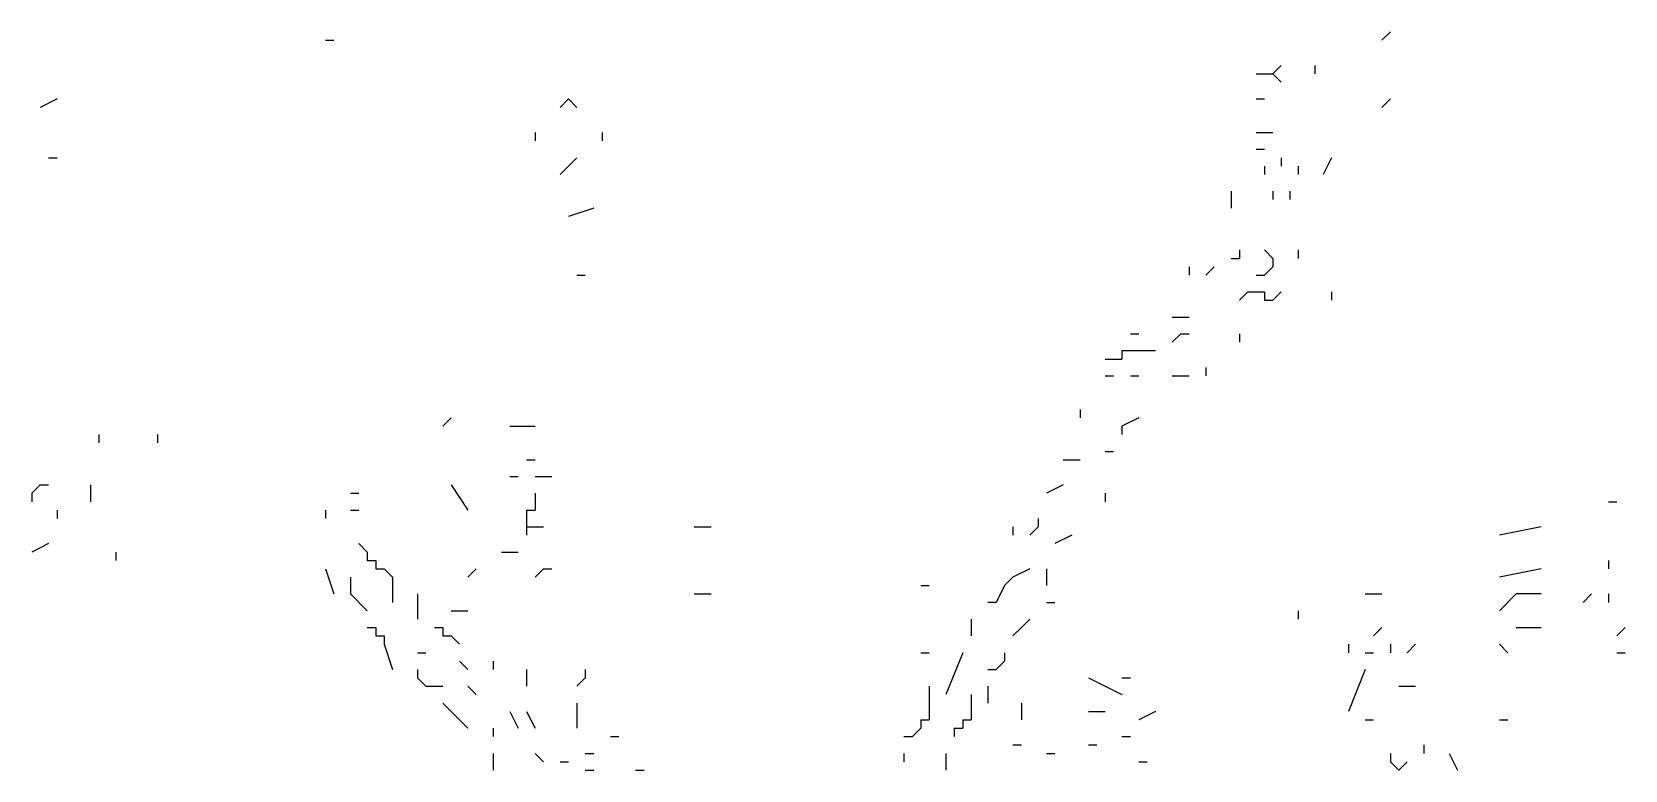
# Model space of a CAD drawing. Header units: inches. Extents: x 0 to 7.16, y 0 to 9.76.
# Drawn here: x 2.47 to 4.37, y 8.88 to 9.76 of the extents above; entities that cross this region are included whole.
import ezdxf

# ---------------------------------------------------------------- set-up
doc = ezdxf.new("R2010")
doc.units = ezdxf.units.IN
doc.header["$MEASUREMENT"] = 0

# ---------------------------------------------------------------- blocks, each defined once
blk = doc.blocks.new('drevoo')
at = {"linetype": 'Continuous'}
for points in [[(185.2402, -557.8501), (185.2302, -557.8601)], [(183.9702, -557.8601), (183.9802, -557.8601)], [(185.1102, -557.8901), (185.1002, -557.9001)], [(185.1502, -557.8901), (185.1502, -557.9001)], [(185.0802, -557.9001), (185.1002, -557.9001)], [(185.1002, -557.9001), (185.1102, -557.9101)], [(183.6502, -557.9301), (183.6302, -557.9401)], [(184.2502, -557.9401), (184.2602, -557.9301), (184.2702, -557.9401)], [(185.0802, -557.9301), (185.0902, -557.9301)], [(185.2402, -557.9301), (185.2302, -557.9401)], [(184.2202, -557.9701), (184.2202, -557.9801)], [(184.3002, -557.9701), (184.3002, -557.9801)], [(185.0802, -557.9701), (185.1002, -557.9701)], [(185.0802, -557.9901), (185.0902, -557.9901)], [(183.6402, -558.0001), (183.6502, -558.0001)], [(184.2702, -558.0001), (184.2502, -558.0201)], [(185.0902, -558.0101), (185.0902, -558.0201)], [(185.1102, -558.0001), (185.1102, -558.0101)], [(185.1302, -558.0101), (185.1302, -558.0201)], [(185.1702, -558.0001), (185.1602, -558.0201)], [(185.0502, -558.0401), (185.0502, -558.0601)], [(185.1002, -558.0401), (185.1002, -558.0501)], [(185.1202, -558.0401), (185.1202, -558.0501)], [(184.2902, -558.0601), (184.2602, -558.0701)], [(185.0502, -558.1201), (185.0602, -558.1201)], [(185.0602, -558.1101), (185.0602, -558.1201)], [(185.0902, -558.1101), (185.1002, -558.1201)], [(185.1002, -558.1201), (185.1002, -558.1301)], [(185.1302, -558.1101), (185.1302, -558.1201)], [(184.2702, -558.1401), (184.2802, -558.1401)], [(185.0002, -558.1301), (185.0002, -558.1401)], [(185.0302, -558.1301), (185.0202, -558.1401)], [(185.0802, -558.1401), (185.0902, -558.1401)], [(185.1002, -558.1301), (185.0902, -558.1401)], [(185.0702, -558.1601), (185.0602, -558.1701)], [(185.0702, -558.1601), (185.0802, -558.1601)], [(185.0802, -558.1601), (185.0902, -558.1601)], [(185.0902, -558.1601), (185.0902, -558.1701)], [(185.1102, -558.1601), (185.1002, -558.1701)], [(185.1702, -558.1601), (185.1702, -558.1701)], [(185.0902, -558.1701), (185.1002, -558.1701)], [(184.9802, -558.1901), (185.0002, -558.1901)], [(184.9302, -558.2101), (184.9402, -558.2101)], [(184.9902, -558.2101), (184.9802, -558.2201)], [(184.9902, -558.2101), (185.0002, -558.2101)], [(185.0602, -558.2101), (185.0602, -558.2201)], [(184.9202, -558.2301), (184.9202, -558.2401)], [(184.9202, -558.2301), (184.9302, -558.2301)], [(184.9302, -558.2301), (184.9602, -558.2301)], [(184.9002, -558.2401), (184.9102, -558.2401)], [(184.9102, -558.2401), (184.9202, -558.2401)], [(185.0202, -558.2501), (185.0202, -558.2601)], [(184.9002, -558.2601), (184.9102, -558.2601)], [(184.9302, -558.2601), (184.9402, -558.2601)], [(184.9802, -558.2601), (185.0002, -558.2601)], [(184.1202, -558.3101), (184.1102, -558.3201)], [(184.8702, -558.3001), (184.8702, -558.3101)], [(184.9402, -558.3101), (184.9202, -558.3201), (184.9202, -558.3301)], [(183.7002, -558.3301), (183.7002, -558.3401)], [(183.7702, -558.3301), (183.7702, -558.3401)], [(184.1902, -558.3201), (184.2202, -558.3201)], [(184.9002, -558.3501), (184.9102, -558.3501)], [(184.2102, -558.3601), (184.2202, -558.3601)], [(184.8502, -558.3601), (184.8702, -558.3601)], [(183.6302, -558.3901), (183.6202, -558.4001)], [(183.6302, -558.3901), (183.6402, -558.3901)], [(183.6902, -558.3901), (183.6902, -558.4101)], [(184.1202, -558.3901), (184.1402, -558.4201)], [(184.1902, -558.3801), (184.2002, -558.3801)], [(184.2202, -558.3801), (184.2402, -558.3801)], [(184.8502, -558.3901), (184.8302, -558.4001)], [(183.6202, -558.4001), (183.6202, -558.4101)], [(184.0002, -558.4001), (184.0102, -558.4001)], [(184.2202, -558.4001), (184.2202, -558.4101)], [(184.9002, -558.4001), (184.9002, -558.4101)], [(183.6502, -558.4201), (183.6502, -558.4301)], [(183.9702, -558.4201), (183.9702, -558.4301)], [(184.0002, -558.4201), (184.0102, -558.4201)], [(184.2102, -558.4201), (184.2102, -558.4301)], [(184.2102, -558.4201), (184.2202, -558.4201)], [(184.2202, -558.4101), (184.2202, -558.4201)], [(185.5002, -558.4101), (185.5102, -558.4101)], [(184.2102, -558.4301), (184.2102, -558.4401)], [(184.2102, -558.4401), (184.2102, -558.4501)], [(184.2102, -558.4401), (184.2202, -558.4401)], [(184.2202, -558.4401), (184.2302, -558.4401)], [(184.4102, -558.4401), (184.4302, -558.4401)], [(184.7902, -558.4401), (184.7902, -558.4501)], [(184.8202, -558.4401), (184.8102, -558.4501)], [(184.8202, -558.4301), (184.8202, -558.4401)], [(185.4202, -558.4401), (185.3702, -558.4501)], [(183.6402, -558.4601), (183.6202, -558.4701)], [(184.0102, -558.4601), (184.0202, -558.4701)], [(184.8602, -558.4501), (184.8402, -558.4601)], [(183.7202, -558.4701), (183.7202, -558.4801)], [(184.0202, -558.4701), (184.0202, -558.4801)], [(184.0202, -558.4801), (184.0302, -558.4801)], [(184.0302, -558.4801), (184.0302, -558.4901)], [(184.1802, -558.4701), (184.2002, -558.4701)], [(185.5002, -558.4801), (185.5002, -558.4901)], [(183.9702, -558.4901), (183.9802, -558.5201)], [(184.0002, -558.5001), (184.0002, -558.5201), (184.0202, -558.5401)], [(184.0302, -558.4901), (184.0402, -558.4901)], [(184.0402, -558.4901), (184.0502, -558.5001)], [(184.0502, -558.5001), (184.0502, -558.5301)], [(184.1502, -558.4901), (184.1402, -558.5001)], [(184.2302, -558.4901), (184.2202, -558.5001)], [(184.2302, -558.4901), (184.2402, -558.4901)], [(184.7902, -558.5001), (184.7802, -558.5101)], [(184.8102, -558.4901), (184.7902, -558.5001)], [(184.8302, -558.4901), (184.8302, -558.5101)], [(185.4202, -558.4901), (185.3702, -558.5001)], [(184.0802, -558.5201), (184.0802, -558.5501)], [(184.4102, -558.5201), (184.4302, -558.5201)], [(184.6802, -558.5101), (184.6902, -558.5101)], [(184.7802, -558.5101), (184.7702, -558.5301), (184.7602, -558.5301)], [(185.2102, -558.5201), (185.2302, -558.5201)], [(185.4202, -558.5201), (185.3902, -558.5201), (185.3702, -558.5401)], [(185.4802, -558.5201), (185.4702, -558.5301)], [(185.5002, -558.5201), (185.5002, -558.5301)], [(184.1202, -558.5401), (184.1402, -558.5401)], [(184.8302, -558.5301), (184.8402, -558.5301)], [(185.1302, -558.5401), (185.1302, -558.5501)], [(184.0202, -558.5601), (184.0302, -558.5601)], [(184.0302, -558.5601), (184.0302, -558.5701)], [(184.1002, -558.5601), (184.1102, -558.5601)], [(184.1102, -558.5601), (184.1102, -558.5701)], [(184.7402, -558.5501), (184.7402, -558.5701)], [(184.8002, -558.5601), (184.7902, -558.5701)], [(184.8102, -558.5501), (184.8002, -558.5601)], [(185.2302, -558.5601), (185.2202, -558.5701)], [(185.3902, -558.5601), (185.4202, -558.5601)], [(185.5202, -558.5601), (185.5102, -558.5701)], [(184.0302, -558.5701), (184.0402, -558.5701)], [(184.0402, -558.5701), (184.0402, -558.5801)], [(184.0402, -558.5801), (184.0502, -558.6101)], [(184.1102, -558.5701), (184.1202, -558.5701)], [(184.1202, -558.5701), (184.1302, -558.5801)], [(185.1902, -558.5801), (185.1902, -558.5901)], [(185.2402, -558.5801), (185.2402, -558.5901)], [(185.2702, -558.5801), (185.2602, -558.5901)], [(185.3702, -558.5801), (185.3802, -558.5901)], [(184.0802, -558.5901), (184.0902, -558.5901)], [(184.6802, -558.5901), (184.6902, -558.5901)], [(184.7302, -558.5901), (184.7102, -558.6401)], [(184.7802, -558.5901), (184.7802, -558.6001)], [(185.2102, -558.5901), (185.2202, -558.5901)], [(185.5102, -558.5901), (185.5202, -558.5901)], [(184.0802, -558.6101), (184.0802, -558.6201)], [(184.1302, -558.6001), (184.1402, -558.6101)], [(184.1702, -558.6001), (184.1702, -558.6101)], [(184.2102, -558.6101), (184.2102, -558.6301)], [(184.2802, -558.6101), (184.2802, -558.6201)], [(184.7602, -558.6101), (184.7702, -558.6101)], [(184.7802, -558.6001), (184.7702, -558.6101)], [(185.2102, -558.6101), (185.1902, -558.6601)], [(184.0802, -558.6201), (184.0902, -558.6301)], [(184.0902, -558.6301), (184.1102, -558.6301)], [(184.1402, -558.6301), (184.1502, -558.6401)], [(184.2802, -558.6201), (184.2702, -558.6301)], [(184.6902, -558.6301), (184.6902, -558.6601)], [(184.7602, -558.6301), (184.7602, -558.6501)], [(184.8802, -558.6201), (184.9202, -558.6401)], [(184.9202, -558.6201), (184.9302, -558.6201)], [(185.2502, -558.6301), (185.2702, -558.6301)], [(184.1102, -558.6501), (184.1202, -558.6601)], [(184.2702, -558.6501), (184.2702, -558.6801)], [(184.7402, -558.6401), (184.7402, -558.6601)], [(184.8002, -558.6501), (184.8002, -558.6701)], [(184.1202, -558.6601), (184.1302, -558.6701)], [(184.1302, -558.6701), (184.1402, -558.6801)], [(184.1902, -558.6601), (184.2002, -558.6801)], [(184.2102, -558.6601), (184.2202, -558.6801)], [(184.6802, -558.6701), (184.6802, -558.6801)], [(184.6802, -558.6701), (184.6902, -558.6701)], [(184.6902, -558.6601), (184.6902, -558.6701)], [(184.7302, -558.6701), (184.7302, -558.6801)], [(184.7302, -558.6701), (184.7402, -558.6701)], [(184.7402, -558.6601), (184.7402, -558.6701)], [(184.8802, -558.6601), (184.9002, -558.6601)], [(184.9602, -558.6601), (184.9402, -558.6701)], [(185.2102, -558.6701), (185.2202, -558.6701)], [(185.3702, -558.6701), (185.3802, -558.6701)], [(184.1702, -558.6801), (184.1702, -558.6901)], [(184.3102, -558.6901), (184.3202, -558.6901)], [(184.6602, -558.6901), (184.6702, -558.6901)], [(184.6802, -558.6801), (184.6702, -558.6901)], [(184.7202, -558.6801), (184.7202, -558.6901)], [(184.7202, -558.6801), (184.7302, -558.6801)], [(184.9202, -558.6901), (184.9302, -558.6901)], [(184.1702, -558.7101), (184.1702, -558.7301)], [(184.2202, -558.7101), (184.2302, -558.7201)], [(184.2802, -558.7101), (184.2902, -558.7101)], [(184.6602, -558.7101), (184.6602, -558.7201)], [(184.7102, -558.7101), (184.7102, -558.7301)], [(184.7902, -558.7001), (184.8002, -558.7001)], [(184.8302, -558.7101), (184.8402, -558.7101)], [(184.8802, -558.7001), (184.8902, -558.7001)], [(185.2402, -558.7101), (185.2402, -558.7201)], [(185.2802, -558.7001), (185.2802, -558.7101)], [(185.3102, -558.7101), (185.3202, -558.7301)], [(184.2502, -558.7201), (184.2602, -558.7201)], [(184.2802, -558.7301), (184.2902, -558.7301)], [(184.3402, -558.7301), (184.3502, -558.7301)], [(184.9402, -558.7201), (184.9502, -558.7201)], [(185.2402, -558.7201), (185.2502, -558.7301)], [(185.2602, -558.7201), (185.2502, -558.7301)]]:
    blk.add_lwpolyline(points, dxfattribs=at)
blk = doc.blocks.new('A$C347C32FF')
at = {"color": 1, "linetype": 'Continuous'}
blk.add_blockref('drevoo', (-181.1502, 567.6101), dxfattribs=at)

msp = doc.modelspace()

# ---------------------------------------------------------------- block references
msp.add_blockref('A$C347C32FF', (0, 0))

doc.saveas('drawing.dxf')
